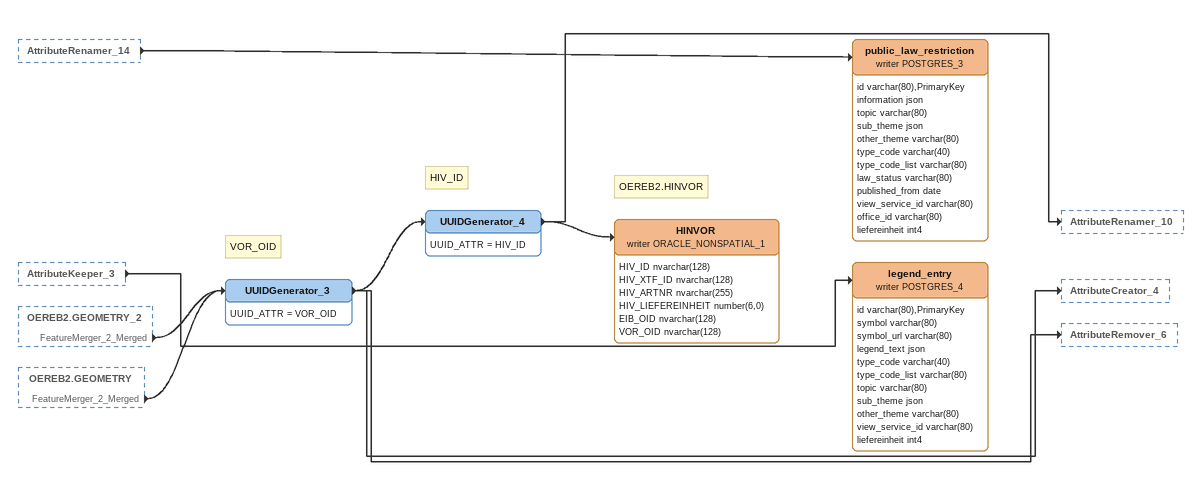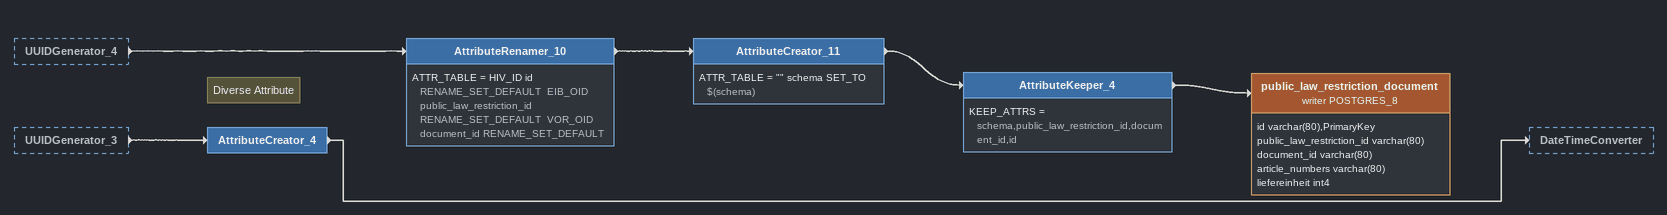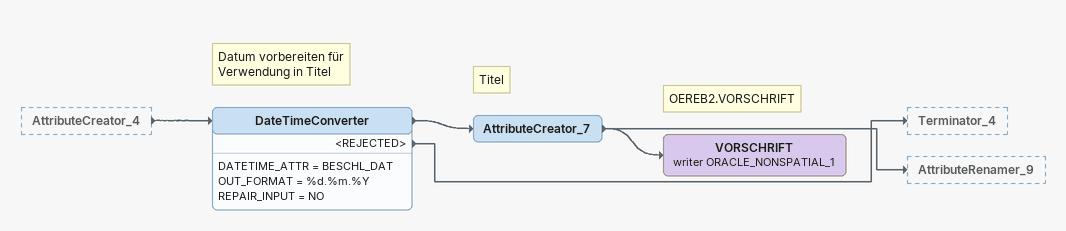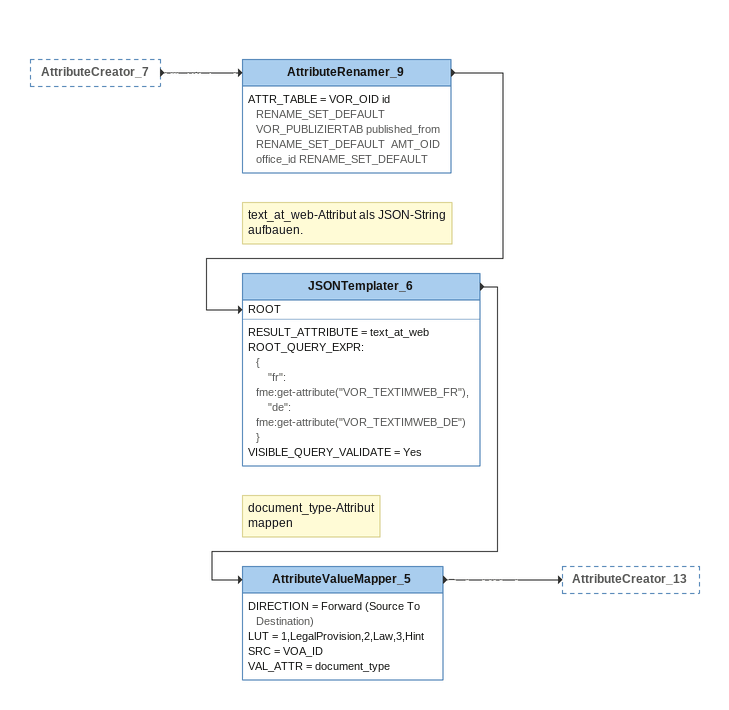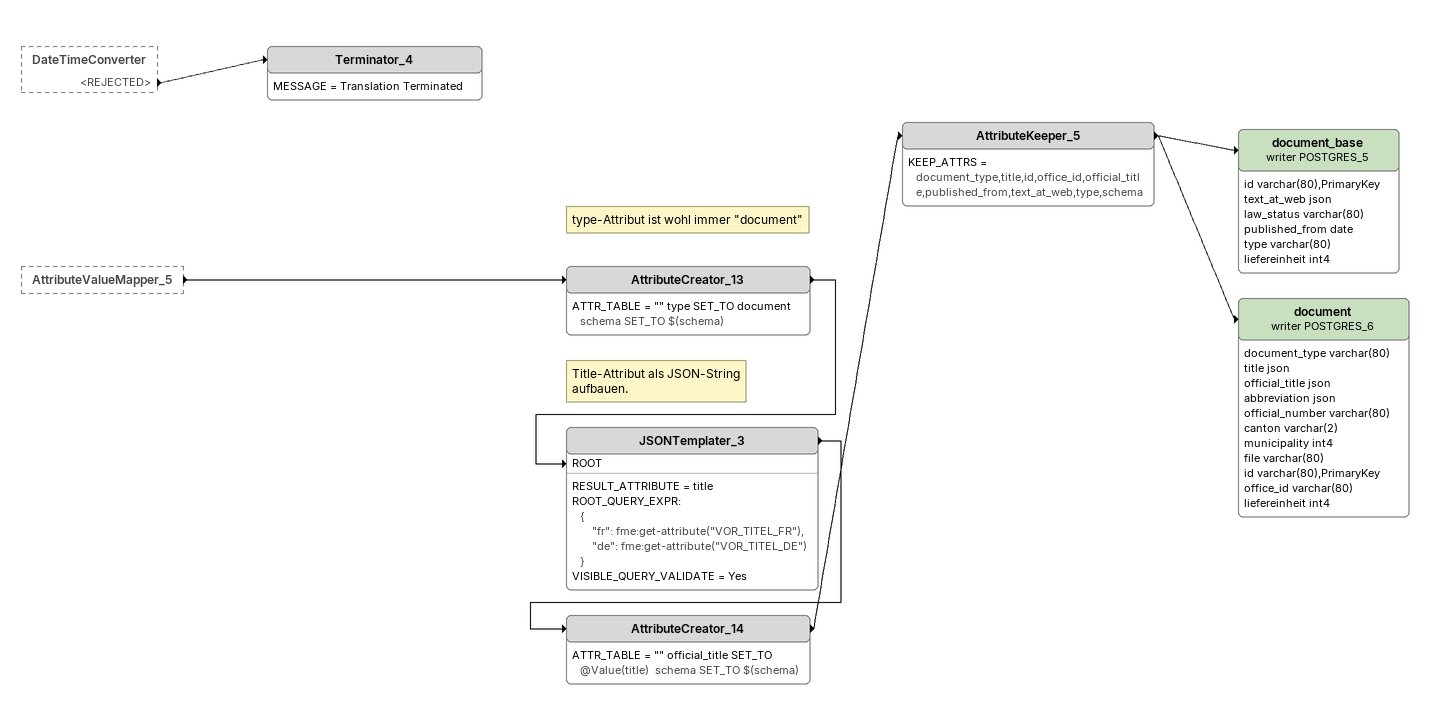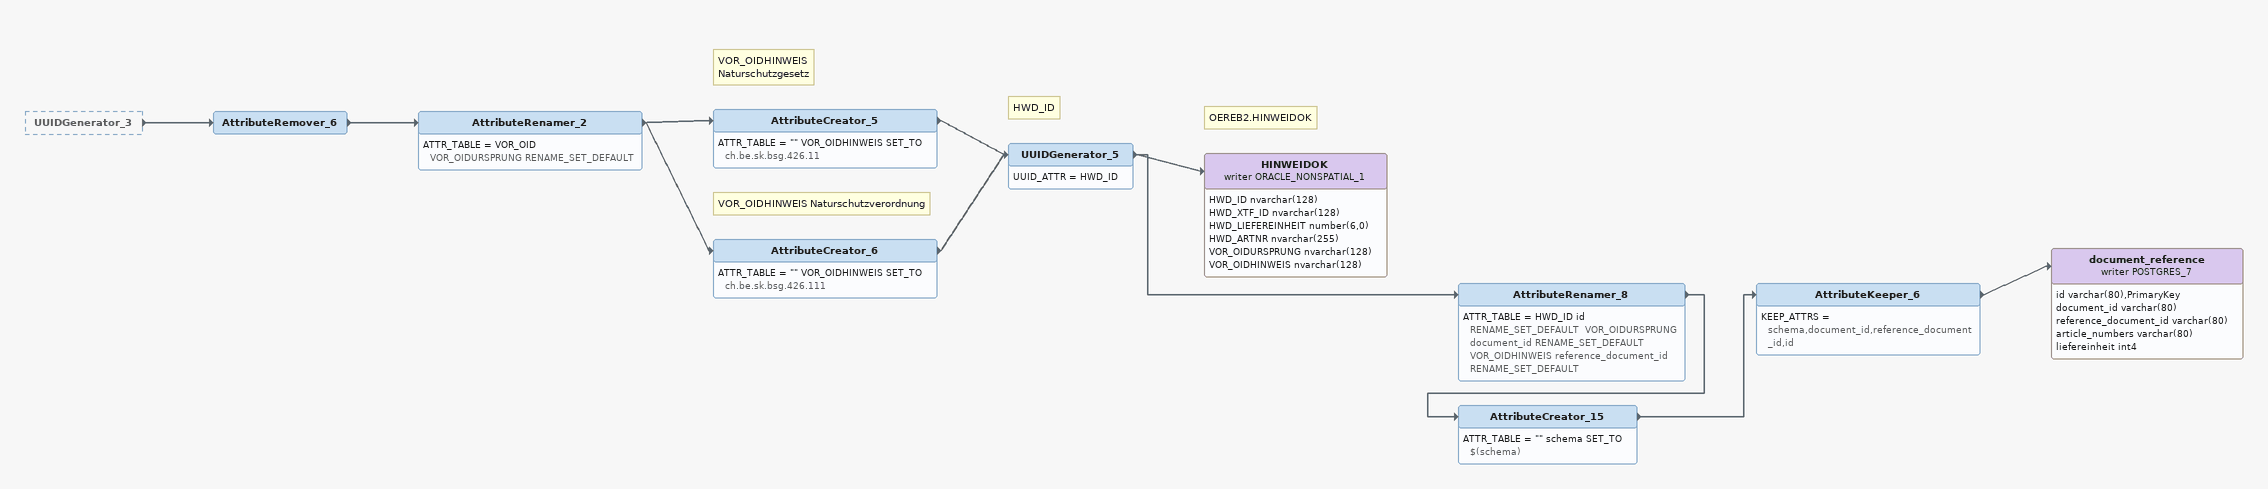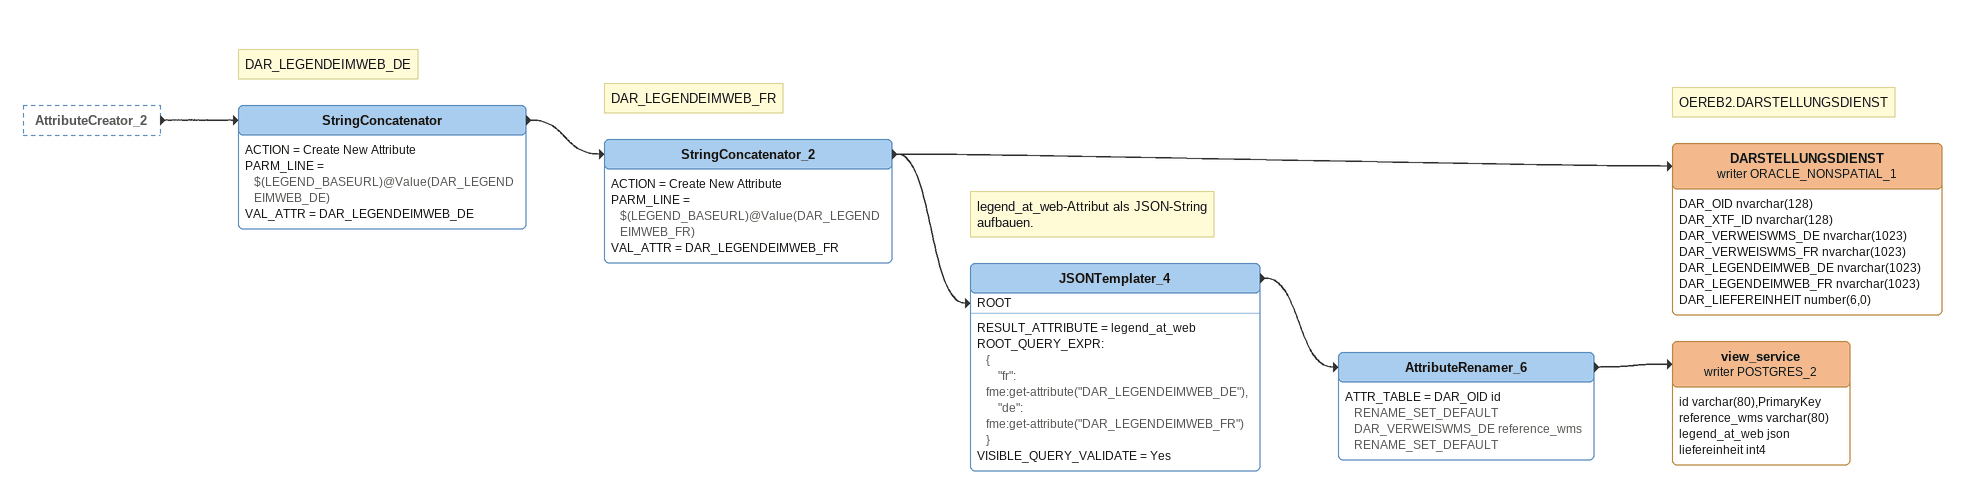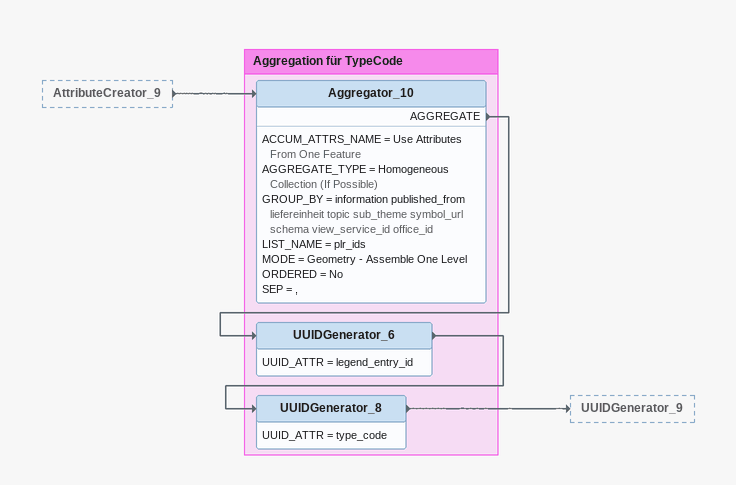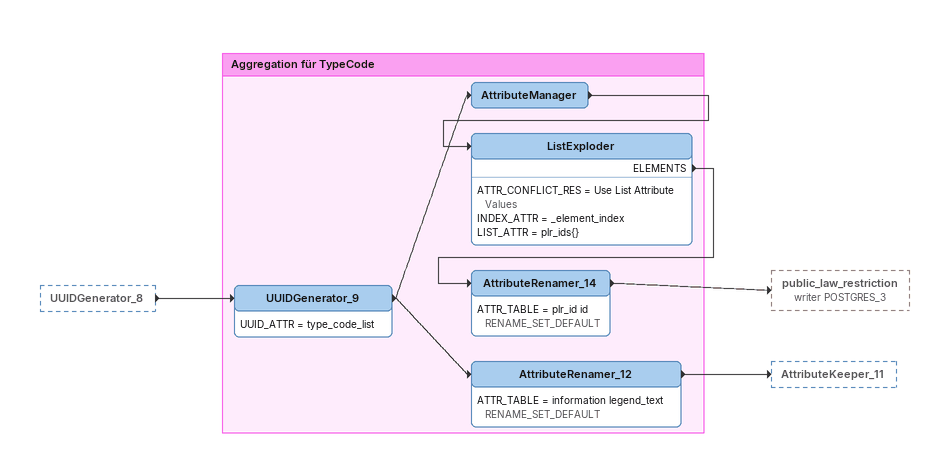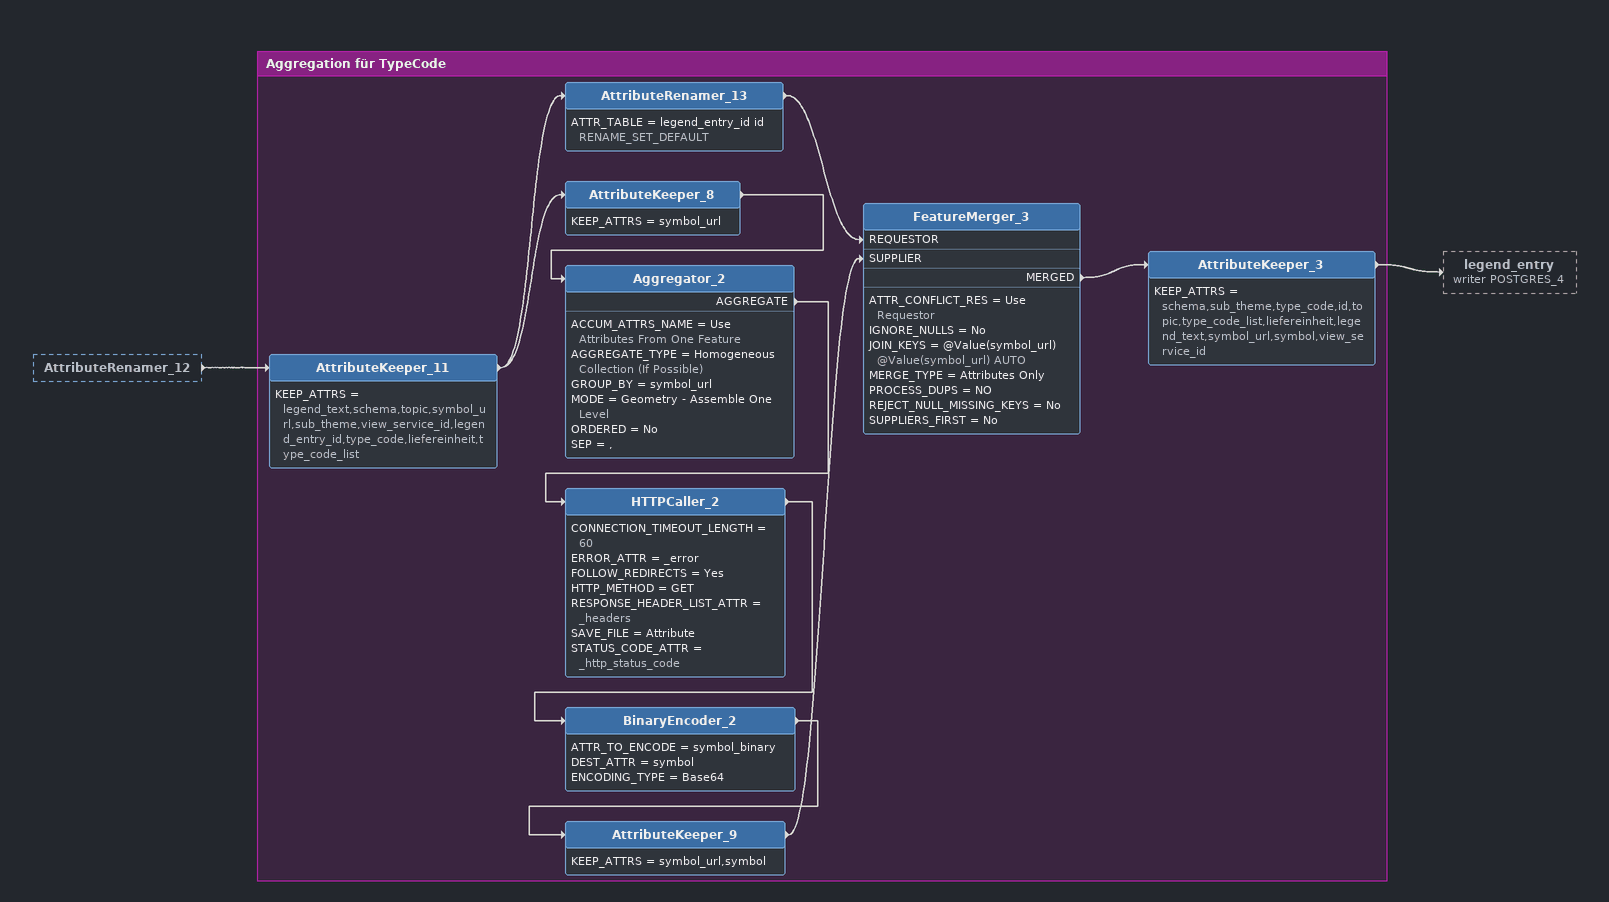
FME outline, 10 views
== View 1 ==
AttributeRenamer_14 [outside]
    -> public_law_restriction (writer POSTGRES_3)
AttributeKeeper_3 [outside]
    -> legend_entry (writer POSTGRES_4)
OEREB2.GEOMETRY_2 [outside]
    FeatureMerger_2_Merged -> UUIDGenerator_3
OEREB2.GEOMETRY [outside]
    FeatureMerger_2_Merged -> UUIDGenerator_3
public_law_restriction (writer POSTGRES_3)
    attributes: id varchar(80),PrimaryKey, information json, topic varchar(80), sub_theme json, other_theme varchar(80), type_code varchar(40), type_code_list varchar(80), law_status varchar(80), published_from date, view_service_id varchar(80), office_id varchar(80), liefereinheit int4
legend_entry (writer POSTGRES_4)
    attributes: id varchar(80),PrimaryKey, symbol varchar(80), symbol_url varchar(80), legend_text json, type_code varchar(40), type_code_list varchar(80), topic varchar(80), sub_theme json, other_theme varchar(80), view_service_id varchar(80), liefereinheit int4
Note: VOR_OID
UUIDGenerator_3
    UUID_ATTR = VOR_OID
    -> AttributeCreator_4
    -> UUIDGenerator_4
    -> AttributeRemover_6
Note: HIV_ID
UUIDGenerator_4
    UUID_ATTR = HIV_ID
    -> HINVOR (writer ORACLE_NONSPATIAL_1)
    -> AttributeRenamer_10
Note: OEREB2.HINVOR
HINVOR (writer ORACLE_NONSPATIAL_1)
    attributes: HIV_ID nvarchar(128), HIV_XTF_ID nvarchar(128), HIV_ARTNR nvarchar(255), HIV_LIEFEREINHEIT number(6,0), EIB_OID nvarchar(128), VOR_OID nvarchar(128)

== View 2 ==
UUIDGenerator_4 [outside]
    -> AttributeRenamer_10
UUIDGenerator_3 [outside]
    -> AttributeCreator_4
AttributeRenamer_10
    ATTR_TABLE = HIV_ID id RENAME_SET_DEFAULT  EIB_OID public_law_restriction_id RENAME_SET_DEFAULT  VOR_OID document_id RENAME_SET_DEFAULT
    -> AttributeCreator_11
AttributeCreator_11
    ATTR_TABLE = "" schema SET_TO $(schema)
    -> AttributeKeeper_4
AttributeKeeper_4
    KEEP_ATTRS = schema,public_law_restriction_id,document_id,id
    -> public_law_restriction_document (writer POSTGRES_8)
public_law_restriction_document (writer POSTGRES_8)
    attributes: id varchar(80),PrimaryKey, public_law_restriction_id varchar(80), document_id varchar(80), article_numbers varchar(80), liefereinheit int4
Note: Diverse Attribute
AttributeCreator_4
    -> DateTimeConverter

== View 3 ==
AttributeCreator_4 [outside]
    -> DateTimeConverter
Note: Datum vorbereiten für Verwendung in Titel
DateTimeConverter
    DATETIME_ATTR = BESCHL_DAT
    OUT_FORMAT = %d.%m.%Y
    REPAIR_INPUT = NO
    -> AttributeCreator_7
    <REJECTED> -> Terminator_4
Note: Titel
AttributeCreator_7
    -> VORSCHRIFT (writer ORACLE_NONSPATIAL_1)
    -> AttributeRenamer_9
Note: OEREB2.VORSCHRIFT
VORSCHRIFT (writer ORACLE_NONSPATIAL_1)

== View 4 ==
AttributeCreator_7 [outside]
    -> AttributeRenamer_9
AttributeRenamer_9
    ATTR_TABLE = VOR_OID id RENAME_SET_DEFAULT  VOR_PUBLIZIERTAB published_from RENAME_SET_DEFAULT  AMT_OID office_id RENAME_SET_DEFAULT
    -> JSONTemplater_6 [ROOT]
Note: text_at_web-Attribut als JSON-String / aufbauen.
JSONTemplater_6
    RESULT_ATTRIBUTE = text_at_web
    ROOT_QUERY_EXPR:
      {
          "fr": fme:get-attribute("VOR_TEXTIMWEB_FR"),
          "de": fme:get-attribute("VOR_TEXTIMWEB_DE")
      }
    VISIBLE_QUERY_VALIDATE = Yes
    -> AttributeValueMapper_5
Note: document_type-Attribut / mappen
AttributeValueMapper_5
    DIRECTION = Forward (Source To Destination)
    LUT = 1,LegalProvision,2,Law,3,Hint
    SRC = VOA_ID
    VAL_ATTR = document_type
    -> AttributeCreator_13

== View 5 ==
DateTimeConverter [outside]
    <REJECTED> -> Terminator_4
AttributeValueMapper_5 [outside]
    -> AttributeCreator_13
Note: type-Attribut ist wohl immer "document"
AttributeCreator_13
    ATTR_TABLE = "" type SET_TO document  schema SET_TO $(schema)
    -> JSONTemplater_3 [ROOT]
Note: Title-Attribut als JSON-String / aufbauen.
JSONTemplater_3
    RESULT_ATTRIBUTE = title
    ROOT_QUERY_EXPR:
      {
          "fr": fme:get-attribute("VOR_TITEL_FR"),
          "de": fme:get-attribute("VOR_TITEL_DE")
      }
    VISIBLE_QUERY_VALIDATE = Yes
    -> AttributeCreator_14
AttributeCreator_14
    ATTR_TABLE = "" official_title SET_TO @Value(title)  schema SET_TO $(schema)
    -> AttributeKeeper_5
AttributeKeeper_5
    KEEP_ATTRS = document_type,title,id,office_id,official_title,published_from,text_at_web,type,schema
    -> document_base (writer POSTGRES_5)
    -> document (writer POSTGRES_6)
document_base (writer POSTGRES_5)
    attributes: id varchar(80),PrimaryKey, text_at_web json, law_status varchar(80), published_from date, type varchar(80), liefereinheit int4
document (writer POSTGRES_6)
    attributes: document_type varchar(80), title json, official_title json, abbreviation json, official_number varchar(80), canton varchar(2), municipality int4, file varchar(80), id varchar(80),PrimaryKey, office_id varchar(80), liefereinheit int4
Terminator_4
    MESSAGE = Translation Terminated

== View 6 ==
UUIDGenerator_3 [outside]
    -> AttributeRemover_6
AttributeRemover_6
    -> AttributeRenamer_2
AttributeRenamer_2
    ATTR_TABLE = VOR_OID VOR_OIDURSPRUNG RENAME_SET_DEFAULT
    -> AttributeCreator_6
    -> AttributeCreator_5
Note: VOR_OIDHINWEIS / Naturschutzgesetz
AttributeCreator_5
    ATTR_TABLE = "" VOR_OIDHINWEIS SET_TO ch.be.sk.bsg.426.11
    -> UUIDGenerator_5
Note: VOR_OIDHINWEIS Naturschutzverordnung
AttributeCreator_6
    ATTR_TABLE = "" VOR_OIDHINWEIS SET_TO ch.be.sk.bsg.426.111
    -> UUIDGenerator_5
Note: HWD_ID
UUIDGenerator_5
    UUID_ATTR = HWD_ID
    -> HINWEIDOK (writer ORACLE_NONSPATIAL_1)
    -> AttributeRenamer_8
Note: OEREB2.HINWEIDOK
HINWEIDOK (writer ORACLE_NONSPATIAL_1)
    attributes: HWD_ID nvarchar(128), HWD_XTF_ID nvarchar(128), HWD_LIEFEREINHEIT number(6,0), HWD_ARTNR nvarchar(255), VOR_OIDURSPRUNG nvarchar(128), VOR_OIDHINWEIS nvarchar(128)
AttributeRenamer_8
    ATTR_TABLE = HWD_ID id RENAME_SET_DEFAULT  VOR_OIDURSPRUNG document_id RENAME_SET_DEFAULT  VOR_OIDHINWEIS reference_document_id RENAME_SET_DEFAULT
    -> AttributeCreator_15
AttributeCreator_15
    ATTR_TABLE = "" schema SET_TO $(schema)
    -> AttributeKeeper_6
AttributeKeeper_6
    KEEP_ATTRS = schema,document_id,reference_document_id,id
    -> document_reference (writer POSTGRES_7)
document_reference (writer POSTGRES_7)
    attributes: id varchar(80),PrimaryKey, document_id varchar(80), reference_document_id varchar(80), article_numbers varchar(80), liefereinheit int4

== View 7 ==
AttributeCreator_2 [outside]
    -> StringConcatenator
Note: DAR_LEGENDEIMWEB_DE
StringConcatenator
    ACTION = Create New Attribute
    PARM_LINE = $(LEGEND_BASEURL)@Value(DAR_LEGENDEIMWEB_DE)
    VAL_ATTR = DAR_LEGENDEIMWEB_DE
    -> StringConcatenator_2
Note: DAR_LEGENDEIMWEB_FR
StringConcatenator_2
    ACTION = Create New Attribute
    PARM_LINE = $(LEGEND_BASEURL)@Value(DAR_LEGENDEIMWEB_FR)
    VAL_ATTR = DAR_LEGENDEIMWEB_FR
    -> DARSTELLUNGSDIENST (writer ORACLE_NONSPATIAL_1)
    -> JSONTemplater_4 [ROOT]
Note: OEREB2.DARSTELLUNGSDIENST
DARSTELLUNGSDIENST (writer ORACLE_NONSPATIAL_1)
    attributes: DAR_OID nvarchar(128), DAR_XTF_ID nvarchar(128), DAR_VERWEISWMS_DE nvarchar(1023), DAR_VERWEISWMS_FR nvarchar(1023), DAR_LEGENDEIMWEB_DE nvarchar(1023), DAR_LEGENDEIMWEB_FR nvarchar(1023), DAR_LIEFEREINHEIT number(6,0)
Note: legend_at_web-Attribut als JSON-String / aufbauen.
JSONTemplater_4
    RESULT_ATTRIBUTE = legend_at_web
    ROOT_QUERY_EXPR:
      {
          "fr": fme:get-attribute("DAR_LEGENDEIMWEB_DE"),
          "de": fme:get-attribute("DAR_LEGENDEIMWEB_FR")
      }
    VISIBLE_QUERY_VALIDATE = Yes
    -> AttributeRenamer_6
AttributeRenamer_6
    ATTR_TABLE = DAR_OID id RENAME_SET_DEFAULT  DAR_VERWEISWMS_DE reference_wms RENAME_SET_DEFAULT
    -> view_service (writer POSTGRES_2)
view_service (writer POSTGRES_2)
    attributes: id varchar(80),PrimaryKey, reference_wms varchar(80), legend_at_web json, liefereinheit int4

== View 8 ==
AttributeCreator_9 [outside]
    -> Aggregator_10

Bookmark: Aggregation für TypeCode
Aggregator_10
    ACCUM_ATTRS_NAME = Use Attributes From One Feature
    AGGREGATE_TYPE = Homogeneous Collection (If Possible)
    GROUP_BY = information published_from liefereinheit topic sub_theme symbol_url schema view_service_id office_id
    LIST_NAME = plr_ids
    MODE = Geometry - Assemble One Level
    ORDERED = No
    SEP = ,
    AGGREGATE -> UUIDGenerator_6
UUIDGenerator_6
    UUID_ATTR = legend_entry_id
    -> UUIDGenerator_8
UUIDGenerator_8
    UUID_ATTR = type_code
    -> UUIDGenerator_9

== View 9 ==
UUIDGenerator_8 [outside]
    -> UUIDGenerator_9

Bookmark: Aggregation für TypeCode
UUIDGenerator_9
    UUID_ATTR = type_code_list
    -> AttributeManager
    -> AttributeRenamer_12
AttributeManager
    -> ListExploder
ListExploder
    ATTR_CONFLICT_RES = Use List Attribute Values
    INDEX_ATTR = _element_index
    LIST_ATTR = plr_ids{}
    ELEMENTS -> AttributeRenamer_14
AttributeRenamer_14
    ATTR_TABLE = plr_id id RENAME_SET_DEFAULT
    -> public_law_restriction (writer POSTGRES_3)
AttributeRenamer_12
    ATTR_TABLE = information legend_text RENAME_SET_DEFAULT
    -> AttributeKeeper_11

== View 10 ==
AttributeRenamer_12 [outside]
    -> AttributeKeeper_11

Bookmark: Aggregation für TypeCode
AttributeKeeper_11
    KEEP_ATTRS = legend_text,schema,topic,symbol_url,sub_theme,view_service_id,legend_entry_id,type_code,liefereinheit,type_code_list
    -> AttributeRenamer_13
    -> AttributeKeeper_8
AttributeRenamer_13
    ATTR_TABLE = legend_entry_id id RENAME_SET_DEFAULT
    -> FeatureMerger_3 [REQUESTOR]
AttributeKeeper_8
    KEEP_ATTRS = symbol_url
    -> Aggregator_2
Aggregator_2
    ACCUM_ATTRS_NAME = Use Attributes From One Feature
    AGGREGATE_TYPE = Homogeneous Collection (If Possible)
    GROUP_BY = symbol_url
    MODE = Geometry - Assemble One Level
    ORDERED = No
    SEP = ,
    AGGREGATE -> HTTPCaller_2
HTTPCaller_2
    CONNECTION_TIMEOUT_LENGTH = 60
    ERROR_ATTR = _error
    FOLLOW_REDIRECTS = Yes
    HTTP_METHOD = GET
    RESPONSE_HEADER_LIST_ATTR = _headers
    SAVE_FILE = Attribute
    STATUS_CODE_ATTR = _http_status_code
    -> BinaryEncoder_2
BinaryEncoder_2
    ATTR_TO_ENCODE = symbol_binary
    DEST_ATTR = symbol
    ENCODING_TYPE = Base64
    -> AttributeKeeper_9
AttributeKeeper_9
    KEEP_ATTRS = symbol_url,symbol
    -> FeatureMerger_3 [SUPPLIER]
FeatureMerger_3
    ATTR_CONFLICT_RES = Use Requestor
    IGNORE_NULLS = No
    JOIN_KEYS = @Value(symbol_url) @Value(symbol_url) AUTO
    MERGE_TYPE = Attributes Only
    PROCESS_DUPS = NO
    REJECT_NULL_MISSING_KEYS = No
    SUPPLIERS_FIRST = No
    MERGED -> AttributeKeeper_3
AttributeKeeper_3
    KEEP_ATTRS = schema,sub_theme,type_code,id,topic,type_code_list,liefereinheit,legend_text,symbol_url,symbol,view_service_id
    -> legend_entry (writer POSTGRES_4)
